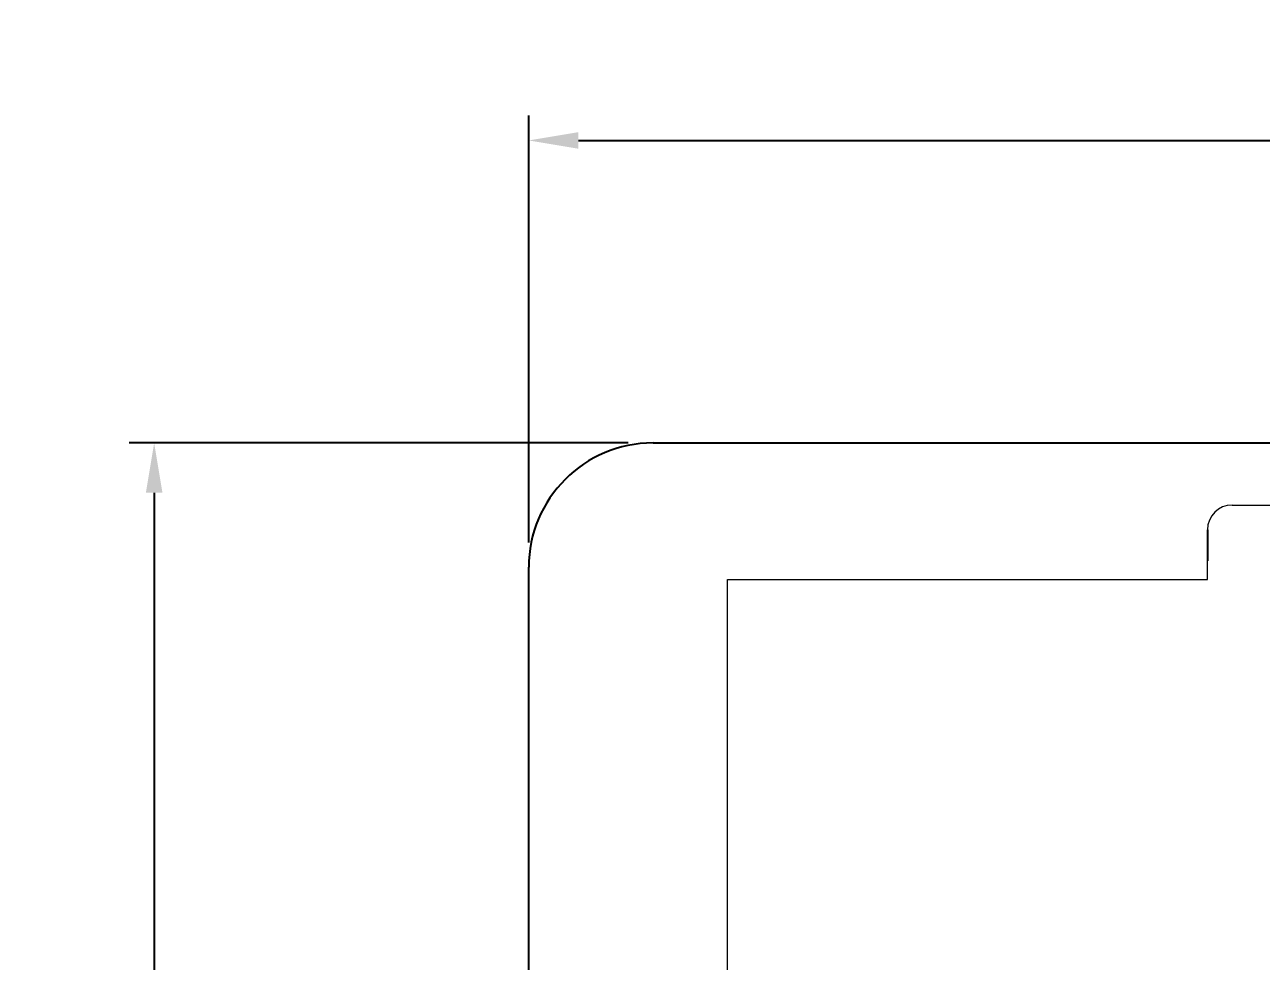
# Model space of a CAD drawing. Header units: millimetres. Extents: x 1212 to 1426, y 321 to 459.
# Drawn here: x 1215.97 to 1265.71, y 421.58 to 459.23 of the extents above; entities that cross this region are included whole.
import ezdxf

# ---------------------------------------------------------------- set-up
doc = ezdxf.new("R2010")
doc.units = ezdxf.units.MM
doc.header["$PDSIZE"] = -1
doc.layers.add('1', color=7, linetype='Continuous')
doc.layers.add('图层 1', color=7, linetype='Continuous')
doc.styles.get("Standard").update_dxf_attribs({"font": ''})
doc.styles.get('Standard').set_extended_font_data('CENTURY GOTHIC')
doc.dimstyles.new('ISO-25', dxfattribs={"dimtxt": 2.5, "dimasz": 2.5, "dimexe": 1.25, "dimexo": 0.625, "dimtad": 1, "dimtxsty": 'Standard', "dimcen": 2.5, "dimadec": 0, "dimazin": 0, "dimtfac": 1, "dimtmove": 0, "dimatfit": 3, "dimfxl": 1, "dimarcsym": 0})

# ---------------------------------------------------------------- blocks, each defined once
blk = doc.blocks.new('*D86')
at = {"layer": 'Defpoints', "color": 0, "linetype": 'ByBlock', "transparency": 16777216}
for p in [(1241.244, 442.415), (1221.18, 342.415), (1241.244, 342.415)]:
    blk.add_point(p, dxfattribs=at)
at = {"layer": '图层 1', "color": 0, "linetype": 'ByBlock', "lineweight": -2, "transparency": 16777216}
for p, q in [((1240.244, 442.415), (1220.18, 442.415)), ((1221.18, 440.415), (1221.18, 395.428)), ((1221.18, 344.415), (1221.18, 389.403)), ((1240.244, 342.415), (1220.18, 342.415))]:
    blk.add_line(p, q, dxfattribs=at)
at = {"layer": '图层 1', "color": 0, "linetype": 'ByBlock', "transparency": 16777216}
for points in [[(1220.846, 440.415), (1221.513, 440.415), (1221.18, 442.415)], [(1220.846, 344.415), (1221.513, 344.415), (1221.18, 342.415)]]:
    blk.add_solid(points, dxfattribs=at)
at = {"layer": '图层 1', "color": 0, "linetype": 'ByBlock', "transparency": 16777216, "insert": (1221.18, 392.415), "char_height": 2.5, "attachment_point": 5}
blk.add_mtext('100,00', dxfattribs=at)
blk = doc.blocks.new('*D87')
at = {"layer": 'Defpoints', "color": 0, "linetype": 'ByBlock', "transparency": 16777216}
for p in [(1426.244, 454.578), (1236.244, 437.415), (1426.244, 437.415)]:
    blk.add_point(p, dxfattribs=at)
at = {"layer": '图层 1', "color": 0, "linetype": 'ByBlock', "lineweight": -2, "transparency": 16777216}
for p, q in [((1236.244, 438.415), (1236.244, 455.578)), ((1426.244, 438.415), (1426.244, 455.578)), ((1238.244, 454.578), (1424.244, 454.578))]:
    blk.add_line(p, q, dxfattribs=at)
at = {"layer": '图层 1', "color": 0, "linetype": 'ByBlock', "transparency": 16777216}
for points in [[(1238.244, 454.912), (1238.244, 454.245), (1236.244, 454.578)], [(1424.244, 454.912), (1424.244, 454.245), (1426.244, 454.578)]]:
    blk.add_solid(points, dxfattribs=at)
at = {"layer": '图层 1', "color": 0, "linetype": 'ByBlock', "transparency": 16777216, "insert": (1331.244, 457.59), "char_height": 2.5, "attachment_point": 5}
blk.add_mtext('190,00', dxfattribs=at)

msp = doc.modelspace()

# ---------------------------------------------------------------- linework, layer by layer
for p, q in [((1241.244, 442.415), (1421.244, 442.415)), ((1263.544, 438.92), (1263.544, 438.17)), ((1236.244, 347.415), (1236.244, 437.415))]:
    msp.add_line(p, q)
at = {"color": 7, "linetype": 'Continuous', "lineweight": 15}
for p, q in [((1264.544, 439.92), (1277.944, 439.92)), ((1263.544, 436.92), (1263.544, 437.67)), ((1244.244, 418.82), (1244.244, 436.92)), ((1244.244, 436.92), (1263.544, 436.92))]:
    msp.add_line(p, q, dxfattribs=at)
msp.add_arc((1241.244, 437.415), 5, 90, 180)
msp.add_arc((1264.544, 438.92), 1, 90, 180, dxfattribs=at)
at = {"layer": '1', "color": 1}
msp.add_line((1263.544, 438.17), (1263.544, 437.67), dxfattribs=at)

# ---------------------------------------------------------------- dimensions: what is measured, and where the dimension line sits
at = {"layer": '图层 1', "color": 3, "linetype": 'ByBlock'}
dim = msp.add_linear_dim(base=(1426.244, 454.578), p1=(1236.244, 437.415), p2=(1426.244, 437.415), dimstyle='ISO-25', override={"dimasz": 2, "dimexe": 1, "dimexo": 1, "dimgap": 1.524, "dimtih": 1, "dimtoh": 1, "dimzin": 0, "dimadec": 2, "dimtzin": 0}, dxfattribs=at)
dim.commit()
dim.dimension.update_dxf_attribs({"geometry": '*D87', "text_midpoint": (1331.244, 457.59)})
dim = msp.add_linear_dim(base=(1221.18, 342.415), p1=(1241.244, 442.415), p2=(1241.244, 342.415), angle=90, dimstyle='ISO-25', override={"dimasz": 2, "dimexe": 1, "dimexo": 1, "dimgap": 1.524, "dimtih": 1, "dimtoh": 1, "dimzin": 0, "dimadec": 2, "dimtzin": 0}, dxfattribs=at)
dim.commit()
dim.dimension.update_dxf_attribs({"geometry": '*D86', "text_midpoint": (1221.18, 392.415)})

doc.saveas('drawing.dxf')
